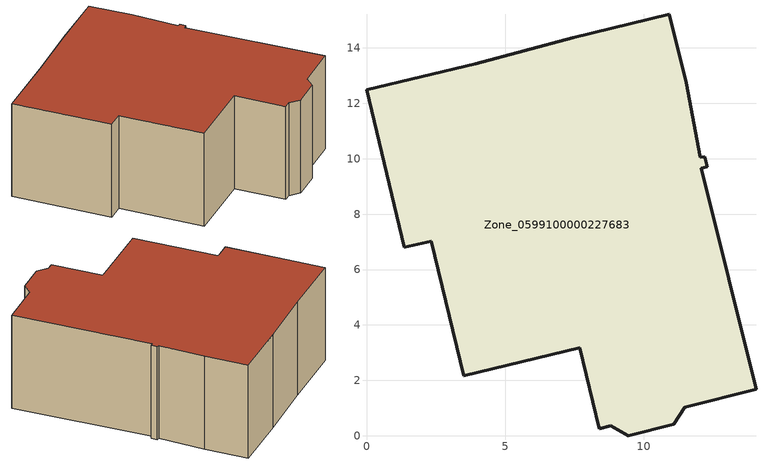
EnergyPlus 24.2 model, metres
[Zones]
Zone_0599100000227683
 floor ground (C_G): 12.2,10.07 12.29,9.71 12.09,9.65 14.05,1.69 11.48,1.03 11.09,0.42 9.44,0 8.81,0.36 8.4,0.26 7.7,3.17 3.51,2.17 2.34,7.03 1.37,6.8 0,12.48 3.94,13.43 7.45,14.36 10.93,15.21 11.54,12.74 12.05,10.06 z0
 wall outside (C_F): 1.37,6.8 2.34,7.03 3.51,2.17 7.7,3.17 8.4,0.26 8.81,0.36 9.44,0 11.09,0.42 11.48,1.03 14.05,1.69 12.09,9.65 12.29,9.71 12.2,10.07 12.05,10.06 11.54,12.74 10.93,15.21 7.45,14.36 3.94,13.43 0,12.48 1.37,6.8 z0:5.83
 roof outside (C_R): 12.29,9.71 12.2,10.07 12.05,10.06 11.54,12.74 10.93,15.21 7.45,14.36 3.94,13.43 0,12.48 1.37,6.8 2.34,7.03 3.51,2.17 7.7,3.17 8.4,0.26 8.81,0.36 9.44,0 11.09,0.42 11.48,1.03 14.05,1.69 12.09,9.65 z5.83
[BUILDING]
Pand.0599100000227683: North Axis=0; Terrain=City; Loads Convergence Tolerance Value=0.04; Temperature Convergence Tolerance Value=0.4; Solar Distribution=FullExterior; Maximum Number of Warmup Days=25; Minimum Number of Warmup Days=1
[Site:Location]
Rotterdam.The.Hague.AP_ZH_NLD Design_Conditions: Latitude=51.96; Longitude=4.45; Time Zone=1; Elevation=-4.5
[SITE:GROUNDTEMPERATURE:BUILDINGSURFACE]
18, 18, 18, 18, 18, 18, 18, 18, 18, 18, 18, 18
[MATERIAL] Thermal Absorptance=0.9; Solar Absorptance=0.7; Visible Absorptance=0.7
Name | Roughness | Thickness | Conductivity | Density | Specific Heat
G.D.1965 | MediumSmooth | 0.15 | 1 | 540 | 1210
F.D.1965 | Rough | 0.3 | 0.857143 | 1920 | 840
R.D.1965 | MediumRough | 0.2 | 0.08 | 1500 | 1000
[CONSTRUCTION]
C_G: G.D.1965
C_F: F.D.1965
C_R: R.D.1965
[ZONE]
Zone_0599100000227683: Type=1; Multiplier=1; Ceiling Height=Autocalculate; Volume=Autocalculate; Floor Area=autocalculate; Part of Total Floor Area=Yes
[ZONEINFILTRATION:DESIGNFLOWRATE]
Infil_Zone_0599100000227683: Zone or ZoneList or Space or SpaceList=Zone_0599100000227683; Schedule=AlwaysOn; Design Flow Rate Calculation Method=Flow/Area; Flow Rate per Floor Area=0.0042; Constant Term Coefficient=1; Temperature Term Coefficient=0; Velocity Term Coefficient=0; Velocity Squared Term Coefficient=0
[HVACTEMPLATE:ZONE:IDEALLOADSAIRSYSTEM]
Zone_0599100000227683: Maximum Heating Supply Air Temperature=50; Minimum Cooling Supply Air Temperature=13; Maximum Heating Supply Air Humidity Ratio=0.0156; Minimum Cooling Supply Air Humidity Ratio=0.0077; Heating Limit=NoLimit; Cooling Limit=NoLimit; Dehumidification Control Type=ConstantSensibleHeatRatio; Cooling Sensible Heat Ratio=0.7; Dehumidification Setpoint=60; Humidification Control Type=None; Humidification Setpoint=30; Outdoor Air Method=None; Outdoor Air Flow Rate per Person=0.00944; Outdoor Air Flow Rate per Zone Floor Area=0; Outdoor Air Flow Rate per Zone=0; Demand Controlled Ventilation Type=None; Outdoor Air Economizer Type=NoEconomizer; Heat Recovery Type=None; Sensible Heat Recovery Effectiveness=0.7; Latent Heat Recovery Effectiveness=0.65
[ZONECONTROL:THERMOSTAT]
ThermostatControl_Zone_0599100000227683: Zone or ZoneList=Zone_0599100000227683; Control Type Schedule=DualSetpointControlType; Control 1=Thermostat_Zone_0599100000227683; Temperature Difference Between Cutout And Setpoint=0
[THERMOSTATSETPOINT:DUALSETPOINT]
Thermostat_Zone_0599100000227683: Heating Setpoint Temperature Schedule=HeatingSetpoint_Zone_0599100000227683; Cooling Setpoint Temperature Schedule=CoolingSetpoint_Zone_0599100000227683
[SCHEDULE:COMPACT]
HeatingSetpoint_Zone_0599100000227683: Through: 12/31, For: AllDays, Until: 24:00, 21
CoolingSetpoint_Zone_0599100000227683: Through: 12/31, For: AllDays, Until: 24:00, 24
DualSetpointControlType: Through: 12/31, For: AllDays, Until: 24:00, 4
AlwaysOn: Through: 12/31, For: AllDays, Until: 24:00, 1
